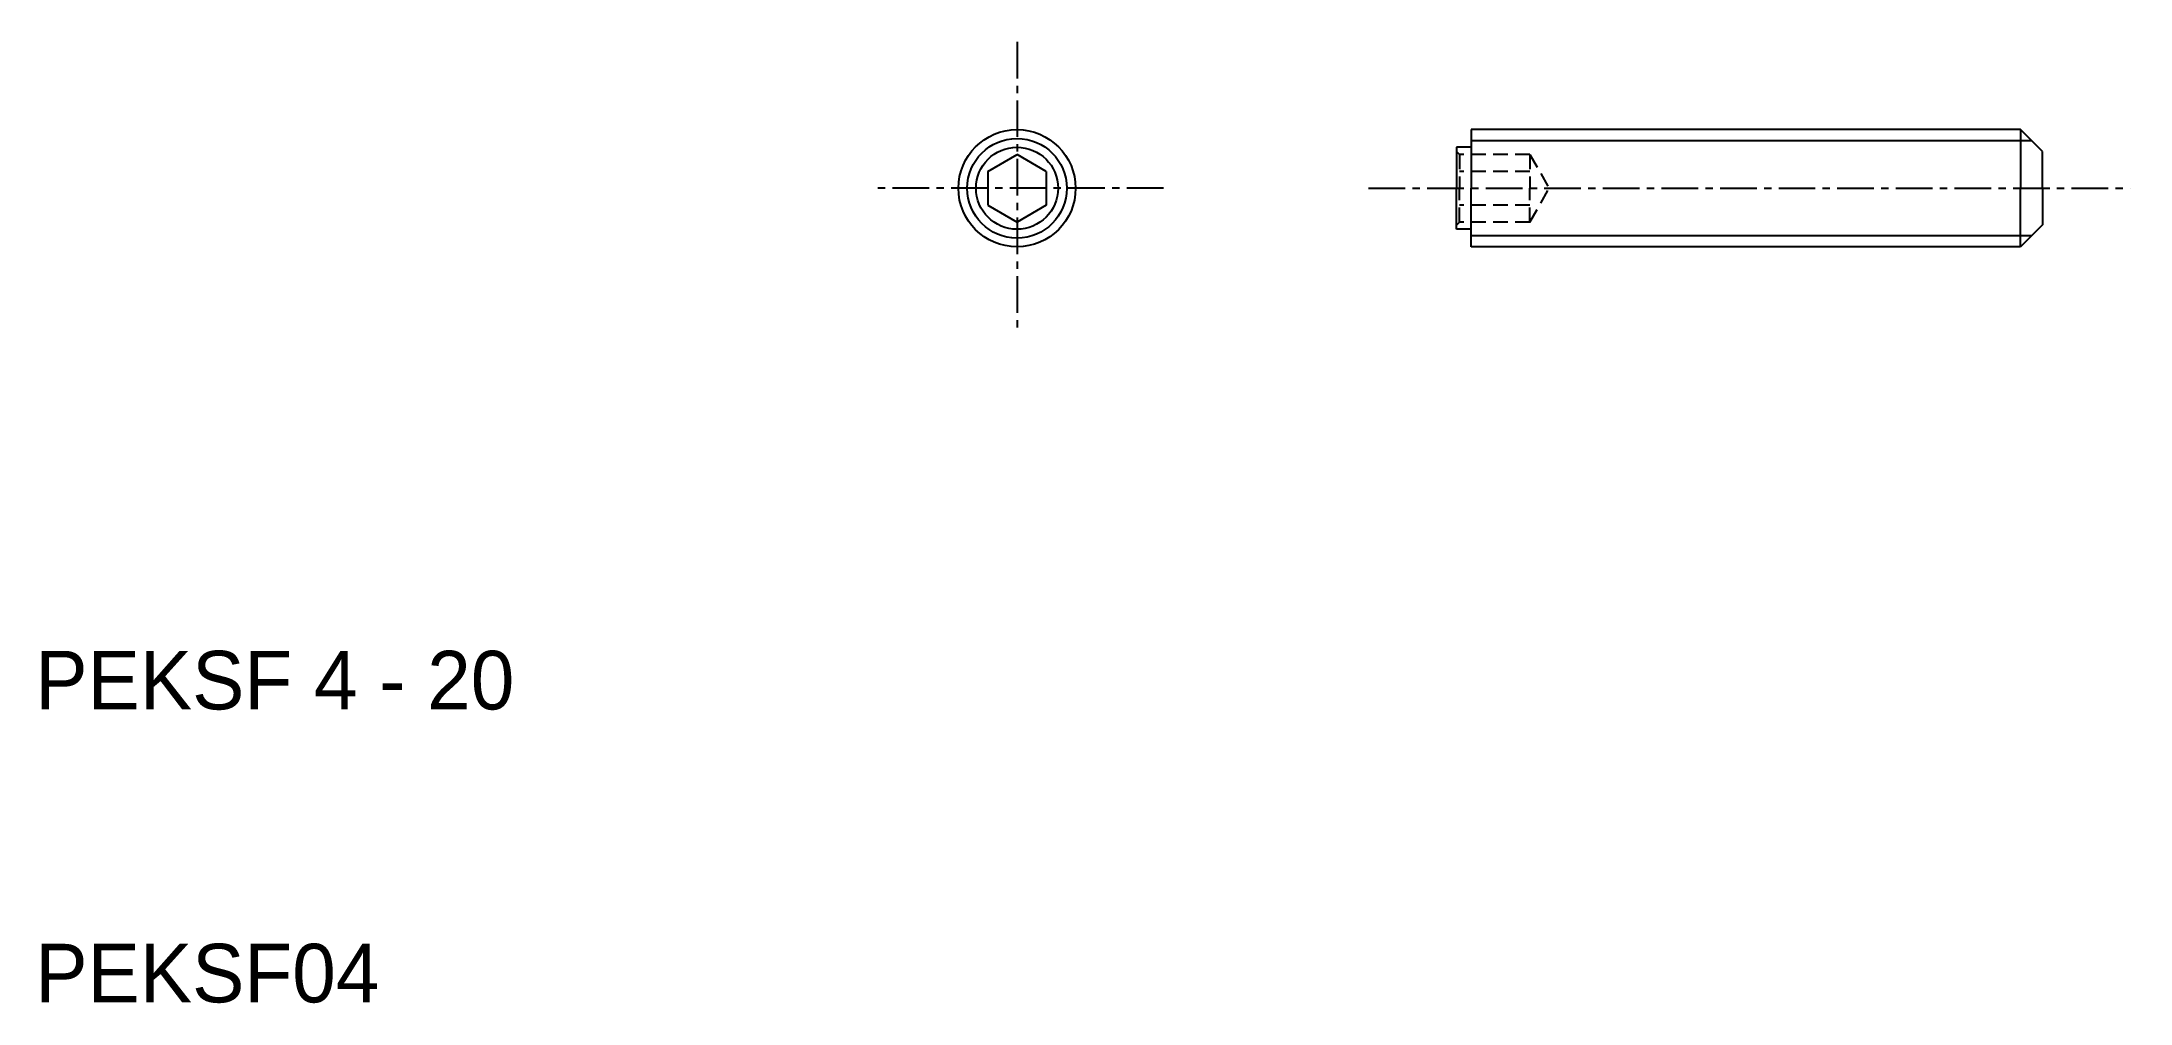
# Model space of a CAD drawing. Extents: x 10.2 to 81.5, y 10 to 42.8.
import ezdxf

# ---------------------------------------------------------------- set-up
doc = ezdxf.new("R2010")
doc.units = 0
doc.linetypes.add('CENTER', pattern=[2, 1.25, -0.25, 0.25, -0.25])
doc.linetypes.add('DASHED', pattern=[0.75, 0.5, -0.25])
doc.layers.get('0').update_dxf_attribs({"linetype": 'CONTINUOUS'})
doc.layers.add('CENTER', color=1, linetype='CENTER')

msp = doc.modelspace()

# ---------------------------------------------------------------- linework, layer by layer
at = {"color": 7, "linetype": 'CONTINUOUS'}
for p, q in [((77.76, 39.79), (59.01, 39.79)), ((59.01, 39.79), (59.01, 39.19)), ((77.76, 39.79), (77.76, 37.79)), ((78.51, 39.04), (77.76, 39.79)), ((42.51, 38.367), (43.51, 38.945)), ((44.51, 38.367), (43.51, 38.945)), ((58.51, 39.19), (58.51, 37.79)), ((59.01, 39.19), (58.51, 39.19)), ((59.01, 39.19), (59.01, 37.79)), ((78.51, 37.79), (78.51, 39.04)), ((42.51, 38.367), (42.51, 37.213)), ((44.51, 38.367), (44.51, 37.213)), ((58.51, 36.39), (58.51, 37.79)), ((59.01, 36.39), (59.01, 37.79)), ((77.76, 35.79), (77.76, 37.79)), ((78.51, 37.79), (78.51, 36.54)), ((42.51, 37.213), (43.51, 36.635)), ((44.51, 37.213), (43.51, 36.635)), ((59.01, 36.39), (58.51, 36.39)), ((59.01, 35.79), (59.01, 36.39)), ((78.51, 36.54), (77.76, 35.79)), ((77.76, 35.79), (59.01, 35.79))]:
    msp.add_line(p, q, dxfattribs=at)
at = {"color": 3, "linetype": 'CONTINUOUS'}
for p, q in [((78.139, 39.411), (59.01, 39.411)), ((78.139, 36.169), (59.01, 36.169))]:
    msp.add_line(p, q, dxfattribs=at)
at = {"color": 3, "linetype": 'DASHED'}
for p, q in [((58.51, 39.045), (58.61, 38.945)), ((61.01, 38.945), (58.61, 38.945)), ((58.61, 38.945), (58.61, 37.79)), ((61.01, 38.945), (61.01, 37.79)), ((61.01, 38.945), (61.677, 37.79)), ((61.01, 38.367), (58.61, 38.367)), ((58.61, 36.635), (58.61, 37.79)), ((61.01, 36.635), (61.677, 37.79)), ((61.01, 36.635), (61.01, 37.79)), ((61.01, 37.213), (58.61, 37.213)), ((58.51, 36.535), (58.61, 36.635)), ((61.01, 36.635), (58.61, 36.635))]:
    msp.add_line(p, q, dxfattribs=at)
at = {"color": 7, "linetype": 'CONTINUOUS'}
for radius in [2, 1.4]:
    msp.add_circle((43.51, 37.79), radius, dxfattribs=at)
at = {"color": 3, "linetype": 'CONTINUOUS'}
msp.add_circle((43.51, 37.79), 1.7, dxfattribs=at)
at = {"layer": 'CENTER', "color": 1, "linetype": 'CENTER'}
for p, q in [((43.51, 42.79), (43.51, 32.79)), ((48.51, 37.79), (38.51, 37.79)), ((55.51, 37.79), (81.51, 37.79))]:
    msp.add_line(p, q, dxfattribs=at)

# ---------------------------------------------------------------- texts
at = {"color": 7, "linetype": 'CONTINUOUS'}
for s, p in [('PEKSF 4 - 20', (10, 20)), ('PEKSF04', (10, 10))]:
    msp.add_text(s, height=2, dxfattribs=at).set_placement(p)

doc.saveas('drawing.dxf')
